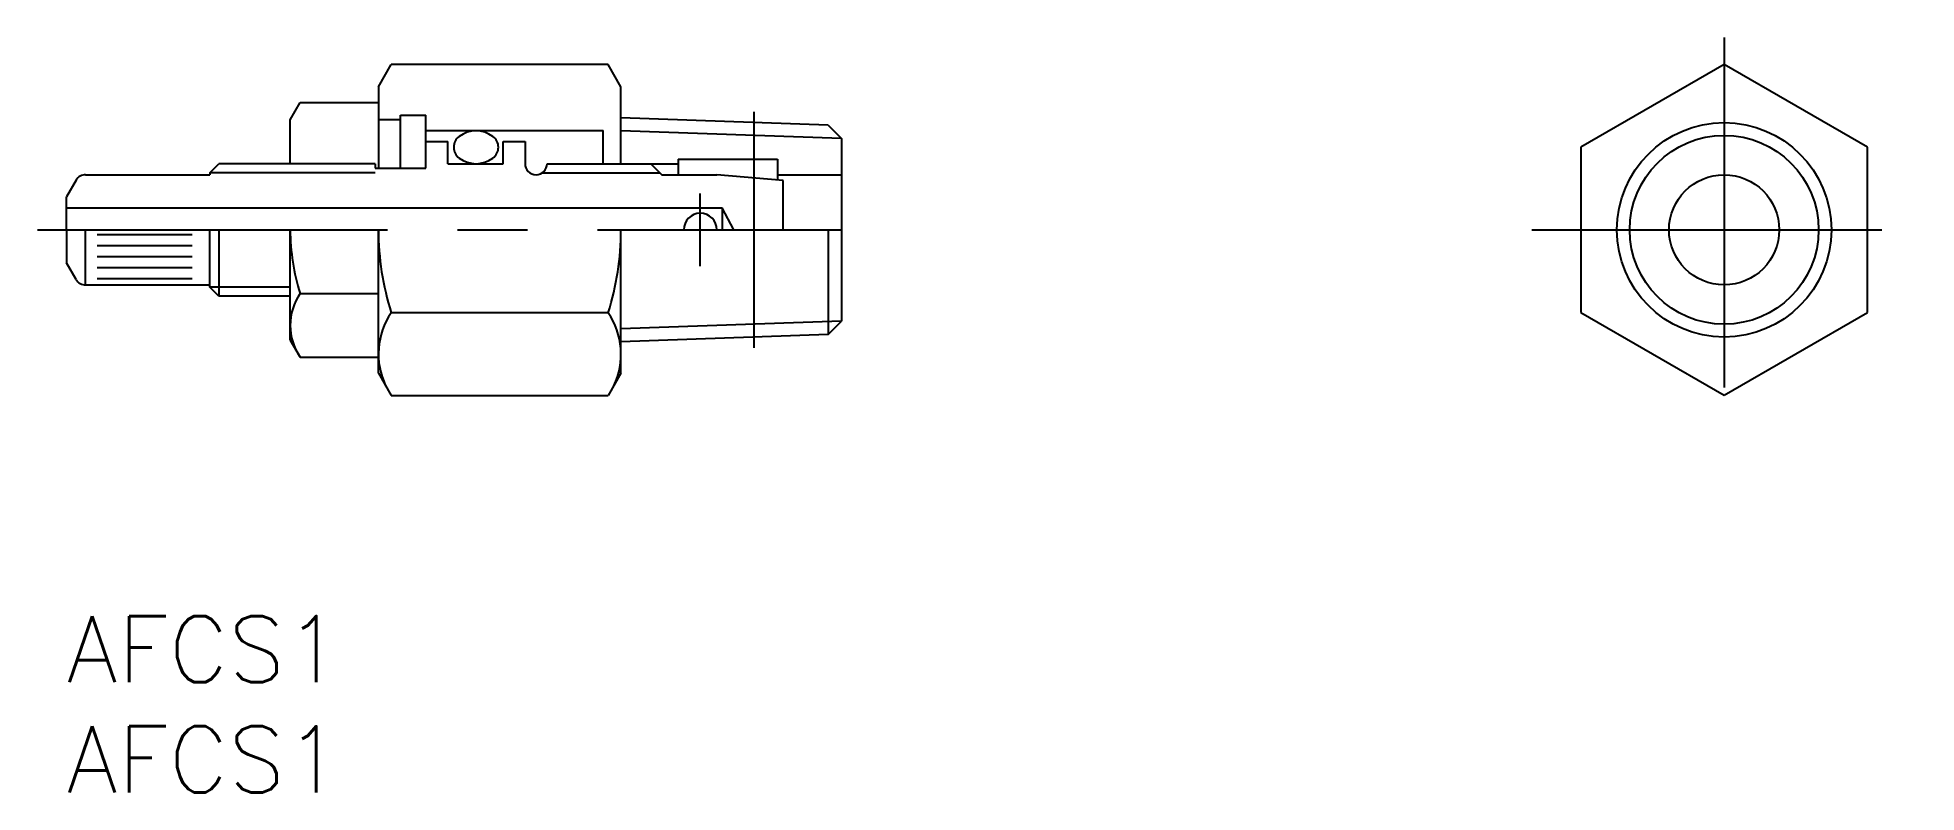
# Model space of a CAD drawing. Extents: x -1.3 to 83.9, y -8 to 26.2.
import ezdxf

# ---------------------------------------------------------------- set-up
doc = ezdxf.new("R2010")
doc.units = 0
doc.header["$LTSCALE"] = 0.5
doc.linetypes.add('CENTER', pattern=[50.8, 31.75, -6.35, 6.35, -6.35])
for name, color, linetype in [('MSM_CENTER', 1, 'CENTER'), ('MSM_CONTINUOUS', 7, 'CONTINUOUS'), ('MSM_NARROW', 5, 'CONTINUOUS'), ('MSM_PART_NUMBER', 7, 'CONTINUOUS')]:
    doc.layers.add(name, color=color, linetype=linetype)
doc.styles.get("Standard").update_dxf_attribs({"font": 'txt.shx', "height": 3, "bigfont": 'bigfont.shx'})

# ---------------------------------------------------------------- blocks, each defined once
blk = doc.blocks.new('*U11')
at = {"layer": 'MSM_PART_NUMBER'}
blk.add_text('AFCS1', height=3, dxfattribs=at).set_placement((0, -3))
blk = doc.blocks.new('*U12')
at = {"layer": 'MSM_PART_NUMBER'}
blk.add_text('AFCS1', height=3, dxfattribs=at).set_placement((0, -8))

msp = doc.modelspace()

# ---------------------------------------------------------------- linework, layer by layer
at = {"layer": 'MSM_CENTER'}
for p, q in [((75.178, 26.241), (75.178, 8.8)), ((31.168, 22.871), (31.168, 12.17)), ((28.738, 15.873), (28.738, 19.167)), ((-1.324, 17.52), (35.183, 17.52)), ((66.458, 17.52), (83.899, 17.52))]:
    msp.add_line(p, q, dxfattribs=at)
at = {"layer": 'MSM_CONTINUOUS'}
for p, q in [((14.138, 24.013), (14.719, 25.018)), ((24.557, 25.018), (14.719, 25.018)), ((25.138, 24.013), (24.557, 25.018)), ((75.178, 25.026), (68.678, 21.273)), ((81.678, 21.273), (75.178, 25.026)), ((14.138, 24.013), (14.135, 20.321)), ((25.138, 20.517), (25.138, 24.013)), ((10.138, 22.517), (10.585, 23.29)), ((10.585, 23.29), (14.137, 23.29)), ((10.138, 20.518), (10.138, 22.517)), ((14.137, 22.52), (15.138, 22.52)), ((15.138, 20.32), (15.138, 22.72)), ((15.138, 22.72), (16.288, 22.72)), ((16.288, 20.319), (16.288, 22.72)), ((16.288, 22.52), (16.288, 22.52)), ((34.536, 22.267), (25.138, 22.595)), ((34.536, 22.267), (35.138, 21.665)), ((16.288, 22.02), (24.338, 22.02)), ((16.288, 21.52), (17.288, 21.52)), ((17.288, 20.52), (17.288, 21.52)), ((19.788, 21.52), (20.788, 21.52)), ((19.788, 20.52), (19.788, 21.52)), ((20.788, 21.52), (20.788, 20.521)), ((24.338, 20.517), (24.338, 22.02)), ((35.138, 21.665), (35.138, 13.376)), ((6.492, 20.112), (6.898, 20.518)), ((13.988, 20.518), (6.898, 20.518)), ((13.988, 20.518), (13.988, 20.321)), ((17.288, 20.52), (19.788, 20.52)), ((21.788, 20.52), (26.487, 20.52)), ((26.487, 20.52), (26.988, 20.02)), ((27.738, 20.72), (32.238, 20.72)), ((27.738, 20.72), (27.738, 20.02)), ((32.238, 20.72), (32.238, 19.78)), ((68.678, 21.273), (68.678, 13.767)), ((81.678, 13.767), (81.678, 21.273)), ((0.421, 19.77), (-0.012, 19.02)), ((0.853, 20.02), (6.492, 20.02)), ((6.492, 20.112), (6.492, 20.02)), ((13.988, 20.321), (16.288, 20.319)), ((26.988, 20.02), (29.488, 20.02)), ((32.488, 19.758), (29.488, 20.02)), ((32.238, 20.02), (35.138, 20.02)), ((32.488, 17.52), (32.488, 19.758)), ((-0.012, 17.516), (-0.012, 19.02)), ((-0.012, 18.52), (29.728, 18.52)), ((29.728, 18.52), (29.728, 17.522)), ((30.259, 17.522), (29.728, 18.52)), ((-0.012, 17.52), (-0.012, 16.02)), ((0.853, 15.02), (0.853, 17.518)), ((1.374, 17.311), (5.681, 17.311)), ((6.492, 14.924), (6.492, 17.518)), ((6.898, 17.518), (6.898, 14.518)), ((10.138, 12.517), (10.138, 17.518)), ((14.138, 11.012), (14.138, 17.52)), ((25.138, 11.013), (25.138, 17.52)), ((34.536, 17.52), (34.536, 12.774)), ((1.374, 16.811), (5.681, 16.811)), ((1.374, 16.311), (5.681, 16.311)), ((0.421, 15.27), (-0.012, 16.02)), ((1.374, 15.811), (5.681, 15.811)), ((0.853, 15.02), (6.492, 15.02)), ((1.374, 15.311), (5.681, 15.311)), ((6.898, 14.518), (6.492, 14.924)), ((10.138, 14.518), (6.898, 14.518)), ((10.585, 14.63), (14.138, 14.63)), ((24.557, 13.76), (14.719, 13.76)), ((68.678, 13.767), (75.178, 10.015)), ((75.178, 10.015), (81.678, 13.767)), ((34.536, 12.774), (35.138, 13.376)), ((10.138, 12.517), (10.585, 11.743)), ((34.536, 12.774), (25.138, 12.446)), ((10.585, 11.743), (14.138, 11.743)), ((14.138, 11.013), (14.719, 10.007)), ((25.138, 11.013), (24.557, 10.007)), ((14.719, 10.007), (24.557, 10.007))]:
    msp.add_line(p, q, dxfattribs=at)
for radius in [4.864, 2.5]:
    msp.add_circle((75.178, 17.52), radius, dxfattribs=at)
for centre, radius, start, end in [((18.154, 21.265), 0.603, 125.82698, 234.17302), ((18.564, 20.736), 1.272, 53.13337, 126.86663), ((18.975, 21.265), 0.603, 305.82698, 54.17302), ((18.564, 21.793), 1.272, 233.13337, 306.86663), ((21.288, 20.52), 0.5, 179.97495, 359.97454), ((0.854, 19.52), 0.5, 90, 150), ((28.738, 17.52), 0.75, 0, 180), ((19.692, 17.517), 9.553, 179.99062, 197.58798), ((26.557, 17.513), 12.419, 179.96549, 197.58795), ((12.719, 17.513), 12.419, 342.41205, 0.03451), ((0.854, 15.52), 0.5, 210, 270), ((12.693, 13.187), 2.555, 145.60733, 214.39263), ((17.461, 11.884), 3.323, 145.61575, 205.61575), ((21.815, 11.884), 3.323, 334.38425, 34.38425)]:
    msp.add_arc(centre, radius, start, end, dxfattribs=at)
at = {"layer": 'MSM_NARROW'}
for p, q in [((35.138, 21.665), (25.138, 22.014)), ((26.487, 20.52), (27.738, 20.52)), ((13.988, 20.112), (6.492, 20.112)), ((21.568, 20.106), (26.902, 20.106)), ((10.138, 14.924), (6.492, 14.924)), ((35.138, 13.376), (25.138, 13.027))]:
    msp.add_line(p, q, dxfattribs=at)
msp.add_circle((75.178, 17.52), 4.283, dxfattribs=at)

# ---------------------------------------------------------------- block references
at = {"layer": 'MSM_CONTINUOUS'}
for name in ['*U11', '*U12']:
    msp.add_blockref(name, (0, 0), dxfattribs=at)

doc.saveas('drawing.dxf')
